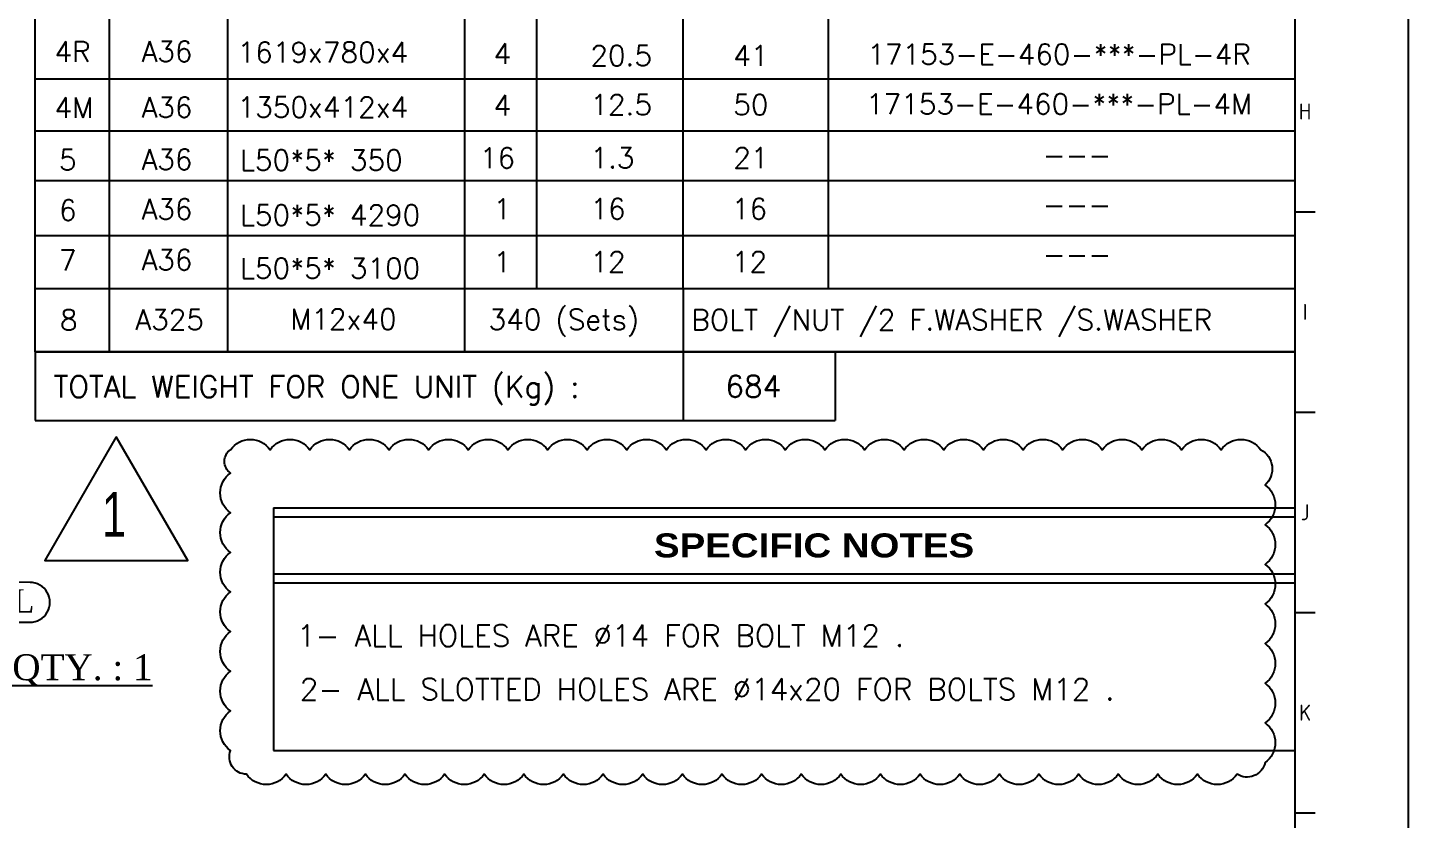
# Model space of a CAD drawing. Header units: inches. Extents: x 212980 to 238967, y -33384 to 2238.
# Drawn here: x 231452 to 234937, y -18158 to -16160 of the extents above; entities that cross this region are included whole.
import ezdxf
from ezdxf.enums import TextEntityAlignment as Align

# ---------------------------------------------------------------- set-up
doc = ezdxf.new("R2010")
doc.units = ezdxf.units.IN
doc.header["$LTSCALE"] = 15
doc.header["$MEASUREMENT"] = 0
doc.linetypes.add('CENTER', pattern=[50.8, 31.75, -6.35, 6.35, -6.35])
for name, color, linetype in [('2', 3, 'CENTER'), ('3', 3, 'Continuous'), ('5', 8, 'Continuous'), ('CADRE', 5, 'Continuous'), ('CLOWD', 3, 'Continuous'), ('PV-38C9D', 7, 'Continuous'), ('TEXT', 1, 'Continuous')]:
    doc.layers.add(name, color=color, linetype=linetype)
doc.styles.add('ARIAL BLACK', font='')
doc.styles.add('ARIAL_NARROW', font='ARIALN.TTF')
doc.styles.add('ISO Proportional', font='isocp.shx')
doc.styles.add('ROMANS', font='ROMANS.shx')
doc.styles.add('style10', font='romans.shx', dxfattribs={"height": 25})
doc.styles.add('style7', font='times.ttf', dxfattribs={"height": 24})
doc.styles.get('ARIAL BLACK').set_extended_font_data('Arial Black')

# ---------------------------------------------------------------- blocks, each defined once
blk = doc.blocks.new('KADR')
at = {"layer": 'CADRE', "color": 2}
for p, q in [((242698.5, 250.1), (242795.7, 250.1)), ((242698.5, -722.3), (242795.7, -722.3)), ((242698.5, -1694.7), (242795.7, -1694.7)), ((242698.5, -2667.1), (242795.7, -2667.1))]:
    blk.add_line(p, q, dxfattribs=at)
at = {"layer": 'CADRE', "color": 1}
blk.add_lwpolyline([(220145.5, -7651), (243248.6, -7651), (243248.6, 8686.2), (220145.5, 8686.2)], close=True, dxfattribs=at)
at = {"layer": 'CADRE'}
blk.add_lwpolyline([(220695.6, -7100.9), (242698.5, -7100.9), (242698.5, 8136.1), (220695.6, 8136.1)], close=True, dxfattribs=at)
at = {"layer": 'CADRE', "color": 2, "style": 'ISO Proportional'}
for s, p in [('H', (242747.1, 736.3)), ('I', (242747.1, -236.1)), ('J', (242747.1, -1208.5)), ('K', (242747.1, -2180.9))]:
    blk.add_text(s, height=77.8, dxfattribs=at).set_placement(p, align=Align.MIDDLE)

msp = doc.modelspace()

# ---------------------------------------------------------------- linework, layer by layer
at = {"color": 2, "ltscale": 200}
msp.add_lwpolyline([(231676.21, -17192.36), (231495.78, -17504.88), (231856.65, -17504.88)], close=True, dxfattribs=at)
msp.add_lwpolyline([(231964.53, -17225.01, -0.5205671), (232064.53, -17225.01, -0.5205671), (232164.53, -17225.01, -0.5205671), (232264.53, -17225.01, -0.5205671), (232364.53, -17225.01, -0.5205671), (232464.53, -17225.01, -0.5205671), (232564.53, -17225.01, -0.5205671), (232664.53, -17225.01, -0.5205671), (232764.53, -17225.01, -0.5205671), (232864.53, -17225.01, -0.5205671), (232964.53, -17225.01, -0.5205671), (233064.53, -17225.01, -0.5205671), (233164.53, -17225.01, -0.5205671), (233264.53, -17225.01, -0.5205671), (233364.53, -17225.01, -0.5205671), (233464.53, -17225.01, -0.5205671), (233564.53, -17225.01, -0.5205671), (233664.53, -17225.01, -0.5205671), (233764.53, -17225.01, -0.5205671), (233864.53, -17225.01, -0.5205671), (233964.53, -17225.01, -0.5205671), (234064.53, -17225.01, -0.5205671), (234164.53, -17225.01, -0.5205671), (234264.53, -17225.01, -0.5205671), (234364.53, -17225.01, -0.5205671), (234464.53, -17225.01, -0.5205671), (234564.53, -17225.01, -0.5205671), (234575.26, -17314.27, -0.5205671), (234575.26, -17414.27, -0.5205671), (234575.26, -17514.27, -0.5205671), (234575.26, -17614.27, -0.5205671), (234575.26, -17714.27, -0.5205671), (234575.26, -17814.27, -0.5205671), (234575.26, -17914.27, -0.5205671), (234575.26, -18014.27, -0.5205671), (234504.77, -18043.79, -0.5205671), (234404.77, -18043.79, -0.5205671), (234304.77, -18043.79, -0.5205671), (234204.77, -18043.79, -0.5205671), (234104.77, -18043.79, -0.5205671), (234004.77, -18043.79, -0.5205671), (233904.77, -18043.79, -0.5205671), (233804.77, -18043.79, -0.5205671), (233704.77, -18043.79, -0.5205671), (233604.77, -18043.79, -0.5205671), (233504.77, -18043.79, -0.5205671), (233404.77, -18043.79, -0.5205671), (233304.77, -18043.79, -0.5205671), (233204.77, -18043.79, -0.5205671), (233104.77, -18043.79, -0.5205671), (233004.77, -18043.79, -0.5205671), (232904.77, -18043.79, -0.5205671), (232804.77, -18043.79, -0.5205671), (232704.77, -18043.79, -0.5205671), (232604.77, -18043.79, -0.5205671), (232504.77, -18043.79, -0.5205671), (232404.77, -18043.79, -0.5205671), (232304.77, -18043.79, -0.5205671), (232204.77, -18043.79, -0.5205671), (232104.77, -18043.79, -0.5205671), (232004.77, -18043.79, -0.5205671), (231964.53, -17984.03, -0.5205671), (231964.53, -17884.03, -0.5205671), (231964.53, -17784.03, -0.5205671), (231964.53, -17684.03, -0.5205671), (231964.53, -17584.03, -0.5205671), (231964.53, -17484.03, -0.5205671), (231964.53, -17384.03, -0.5205671), (231964.53, -17284.03, -0.5205671)], format="xyb", close=True, dxfattribs=at)
at = {"layer": '2', "color": 8, "linetype": 'ByBlock'}
msp.add_lwpolyline([(231458.52, -17560.09), (231388.05, -17559.52, 1), (231388.05, -17660.22), (231458.52, -17660.22, 1.0056195), (231458.52, -17560.09)], format="xyb", dxfattribs=at)
at = {"layer": '3'}
for p, q in [((231659.47, -16978.28), (231659.47, -14265.44)), ((231957.89, -16978.28), (231957.89, -14265.44)), ((232556.03, -16979.92), (232556.03, -14267.08)), ((232737.68, -16819.62), (232737.68, -14265.44)), ((233106.63, -16819.62), (233106.63, -14265.44)), ((233473.94, -16819.62), (233473.94, -14265.44)), ((234651.12, -16289.96), (231471.72, -16289.96)), ((234651.12, -16421.66), (231471.72, -16421.66)), ((234651.12, -16421.66), (231471.72, -16421.66)), ((234651.12, -16421.66), (231471.72, -16421.66)), ((234651.12, -16421.66), (231471.72, -16421.66)), ((234651.12, -16421.66), (231471.72, -16421.66)), ((234651.12, -16547.08), (231471.72, -16547.08)), ((234651.12, -16547.08), (231471.72, -16547.08)), ((234651.12, -16547.08), (231471.72, -16547.08)), ((234651.12, -16547.08), (231471.72, -16547.08)), ((234651.12, -16685.77), (231471.72, -16685.77)), ((234651.12, -16819.62), (231471.72, -16819.62)), ((234651.12, -16819.62), (231471.72, -16819.62)), ((234651.12, -16819.62), (231471.72, -16819.62)), ((234651.12, -16819.62), (231471.72, -16819.62)), ((234651.12, -16819.62), (231471.72, -16819.62)), ((234651.12, -16819.62), (231471.72, -16819.62)), ((234651.12, -16819.62), (231471.72, -16819.62)), ((233106.63, -16819.62), (233106.63, -16978.28)), ((234651.12, -16978.28), (231471.72, -16978.28)), ((234651.12, -16978.28), (231471.72, -16978.28)), ((234651.12, -16978.28), (231471.72, -16978.28)), ((234651.12, -16978.28), (231471.72, -16978.28))]:
    msp.add_line(p, q, dxfattribs=at)
at = {"layer": 'CADRE'}
for p, q in [((232073.04, -17371.79), (234651.12, -17371.79)), ((232073.04, -17371.79), (232073.04, -17983.93)), ((232073.04, -17561.26), (234651.12, -17561.26)), ((232073.04, -17983.93), (234651.12, -17983.93))]:
    msp.add_line(p, q, dxfattribs=at)
at = {"layer": 'CADRE', "color": 2}
for p, q in [((232073.04, -17394.52), (234651.12, -17394.52)), ((232073.04, -17538.52), (234651.12, -17538.52))]:
    msp.add_line(p, q, dxfattribs=at)
at = {"layer": 'TEXT', "color": 5}
for p, q in [((231471.72, -16978.28), (231471.72, -14126.65)), ((234651.12, -16978.28), (231471.72, -16978.28)), ((231471.72, -16978.28), (234651.12, -16978.28)), ((234651.12, -16978.28), (231471.72, -16978.28)), ((234651.12, -16978.28), (231471.72, -16978.28)), ((234651.12, -16978.28), (231471.72, -16978.28)), ((231471.72, -16978.28), (231471.72, -17151.42)), ((233106.63, -16978.28), (233106.63, -17151.42)), ((233490.37, -16978.28), (233490.37, -17151.42)), ((231471.72, -17151.42), (233490.37, -17151.42))]:
    msp.add_line(p, q, dxfattribs=at)

# ---------------------------------------------------------------- block references
at = {"color": 11, "xscale": 0.5198400000000001, "yscale": 0.5198400000000001, "zscale": 0.5198400000000001}
msp.add_blockref('KADR', (108486.73, -16754.63), dxfattribs=at)

# ---------------------------------------------------------------- texts
at = {"layer": '5', "color": 2, "style": 'style7'}
msp.add_text('6L', height=58.905, dxfattribs=at).set_placement((231420.33, -17606.54), align=Align.MIDDLE_CENTER)
msp.add_text('%%UQTY. : 1', height=65.45, dxfattribs=at).set_placement((231413.77, -17806.49))
at = {"layer": 'CADRE', "color": 1, "style": 'ARIAL BLACK'}
msp.add_text('SPECIFIC NOTES', height=60.6308, dxfattribs=at).set_placement((233437.23, -17466.52), align=Align.MIDDLE_CENTER)
at = {"layer": 'CADRE', "color": 2, "style": 'ROMANS'}
for s, p in [('1- ALL HOLES ARE %%c14 FOR BOLT M12 .', (232132.31, -17721.55)), ('2- ALL SLOTTED HOLES ARE %%c14x20 FOR BOLTS M12 .', (232139.53, -17856.54))]:
    msp.add_text(s, height=54.5677, dxfattribs=at).set_placement(p)
at = {"layer": 'CLOWD', "style": 'ARIAL_NARROW', "width": 0.85}
msp.add_text('1', height=112.5, dxfattribs=at).set_placement((231640.09, -17444.5))
at = {"layer": 'PV-38C9D', "style": 'style10'}
for s, height, p in [('4R', 51.787, (231520.46, -16246.97)), ('A36', 51.787, (231739.8, -16246.16)), ('1619x780x4', 51.787, (231982.46, -16248.38)), ('4', 51.79, (232628.44, -16252.01)), ('20.5', 51.787, (232872.81, -16256.85)), ('41', 51.787, (233233.4, -16256.85)), ('4M', 51.787, (231520.46, -16388.13)), ('A36', 51.787, (231739.8, -16387.31)), ('1350x412x4', 51.787, (231982.46, -16386.83)), ('4', 51.79, (232628.44, -16382.16)), ('12.5', 51.787, (232872.81, -16380.68)), ('50', 51.787, (233233.4, -16380.68)), ('5', 51.79, (231531.65, -16519.74)), ('A36', 51.787, (231739.8, -16518.93)), ('L50*5* 350', 51.787, (231988.38, -16520.76)), ('16', 51.787, (232593.95, -16515.01)), ('1.3', 51.787, (232872.81, -16514.58)), ('21', 51.787, (233233.4, -16514.58)), ('---', 51.787, (234014.25, -16507.45)), ('6', 51.79, (231531.65, -16646.57)), ('A36', 51.787, (231739.8, -16644.34)), ('L50*5* 4290', 51.7866, (231988.38, -16659.45)), ('1', 51.79, (232628.44, -16643.71)), ('16', 51.787, (232872.81, -16643.28)), ('16', 51.787, (233229.85, -16643.28)), ('---', 51.787, (234014.25, -16632.86)), ('7', 51.79, (231531.65, -16772.95)), ('A36', 51.787, (231739.8, -16772.13)), ('1', 51.79, (232628.44, -16777.32)), ('12', 51.787, (232872.81, -16776.89)), ('12', 51.787, (233229.85, -16776.89)), ('L50*5* 3100', 51.7866, (231988.38, -16793.3)), ('---', 51.787, (234014.25, -16758.28)), ('340 (Sets)', 51.787, (232615.82, -16922.61)), ('BOLT /NUT /2 F.WASHER /S.WASHER', 51.7866, (233127.51, -16923.46)), ('8', 51.79, (231534.06, -16923.64)), ('A325', 51.787, (231724.37, -16922.8)), ('M12x40', 51.787, (232115.2, -16921.51)), ('TOTAL WEIGHT FOR ONE UNIT (Kg) :', 54.8083, (231517.99, -17093.56)), ('684', 54.808, (233213.45, -17092.91))]:
    msp.add_text(s, height=height, dxfattribs=at).set_placement(p)
for s, p in [('17153-E-460-***-PL-4R', (234055.53, -16227.49)), ('17153-E-460-***-PL-4M', (234055.53, -16352.91))]:
    msp.add_text(s, height=51.7866, dxfattribs=at).set_placement(p, align=Align.MIDDLE_CENTER)

doc.saveas('drawing.dxf')
